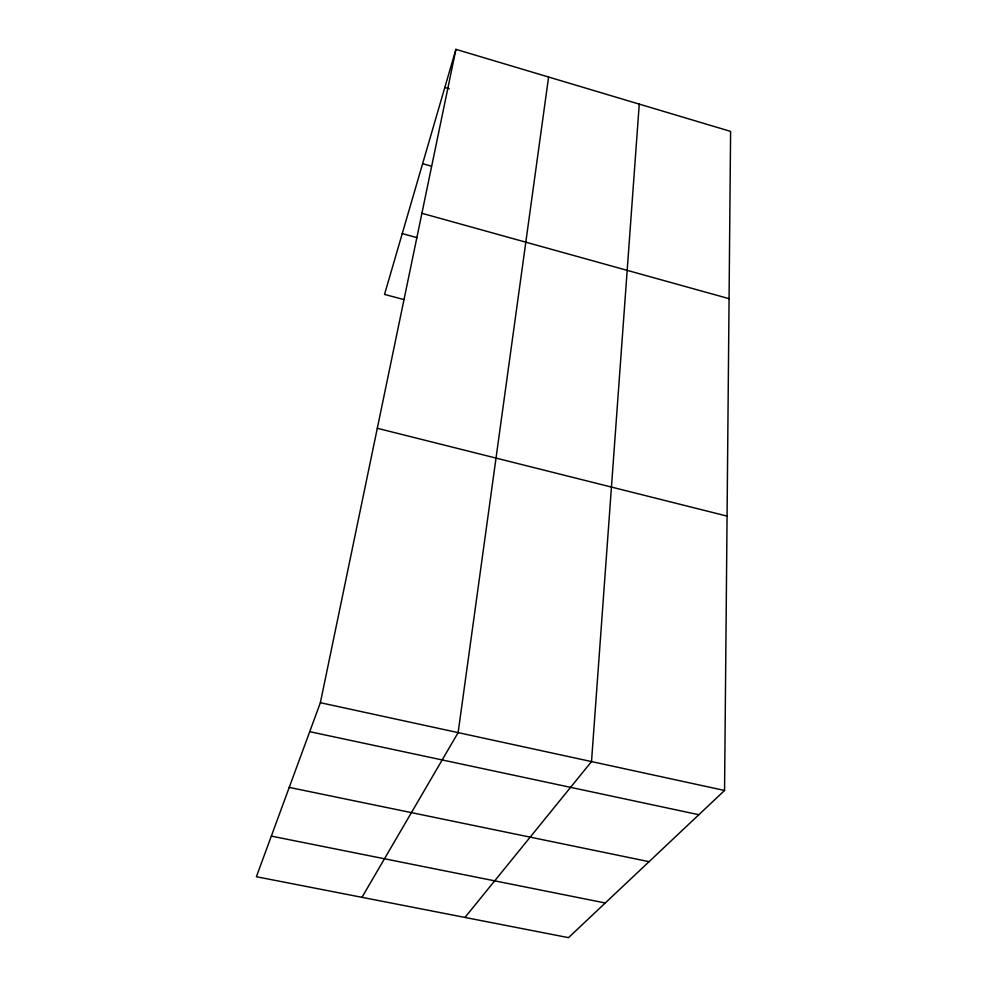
<?xml version="1.0" encoding="UTF-8"?>
<svg xmlns="http://www.w3.org/2000/svg" width="987" height="987" viewBox="0 0 987 987"><rect width="100%" height="100%" fill="white"/><g stroke="black" fill="none" stroke-linecap="round" stroke-linejoin="round"><path stroke-width="1.48" d="M455.92 49.35L320.368 702.707L256.398 876.727L568.512 937.65L724.557 790.464L730.602 131.394L455.92 49.35L384.535 294.41L403.757 299.542M639.255 104.116L591.509 761.582L464.976 917.441M548.599 77.035L458.128 732.625L361.97 897.331M271.326 836.112L605.253 902.994M289.228 787.404L649.064 861.676M309.721 731.675L698.833 814.719M320.368 702.707L724.557 790.464M377.305 428.284L727.074 516.102M402.24 233.598L416.946 237.645M421.905 213.291L729.072 298.679M422.609 163.682L431.442 166.186M444.816 87.461L449.258 88.768"/></g></svg>
